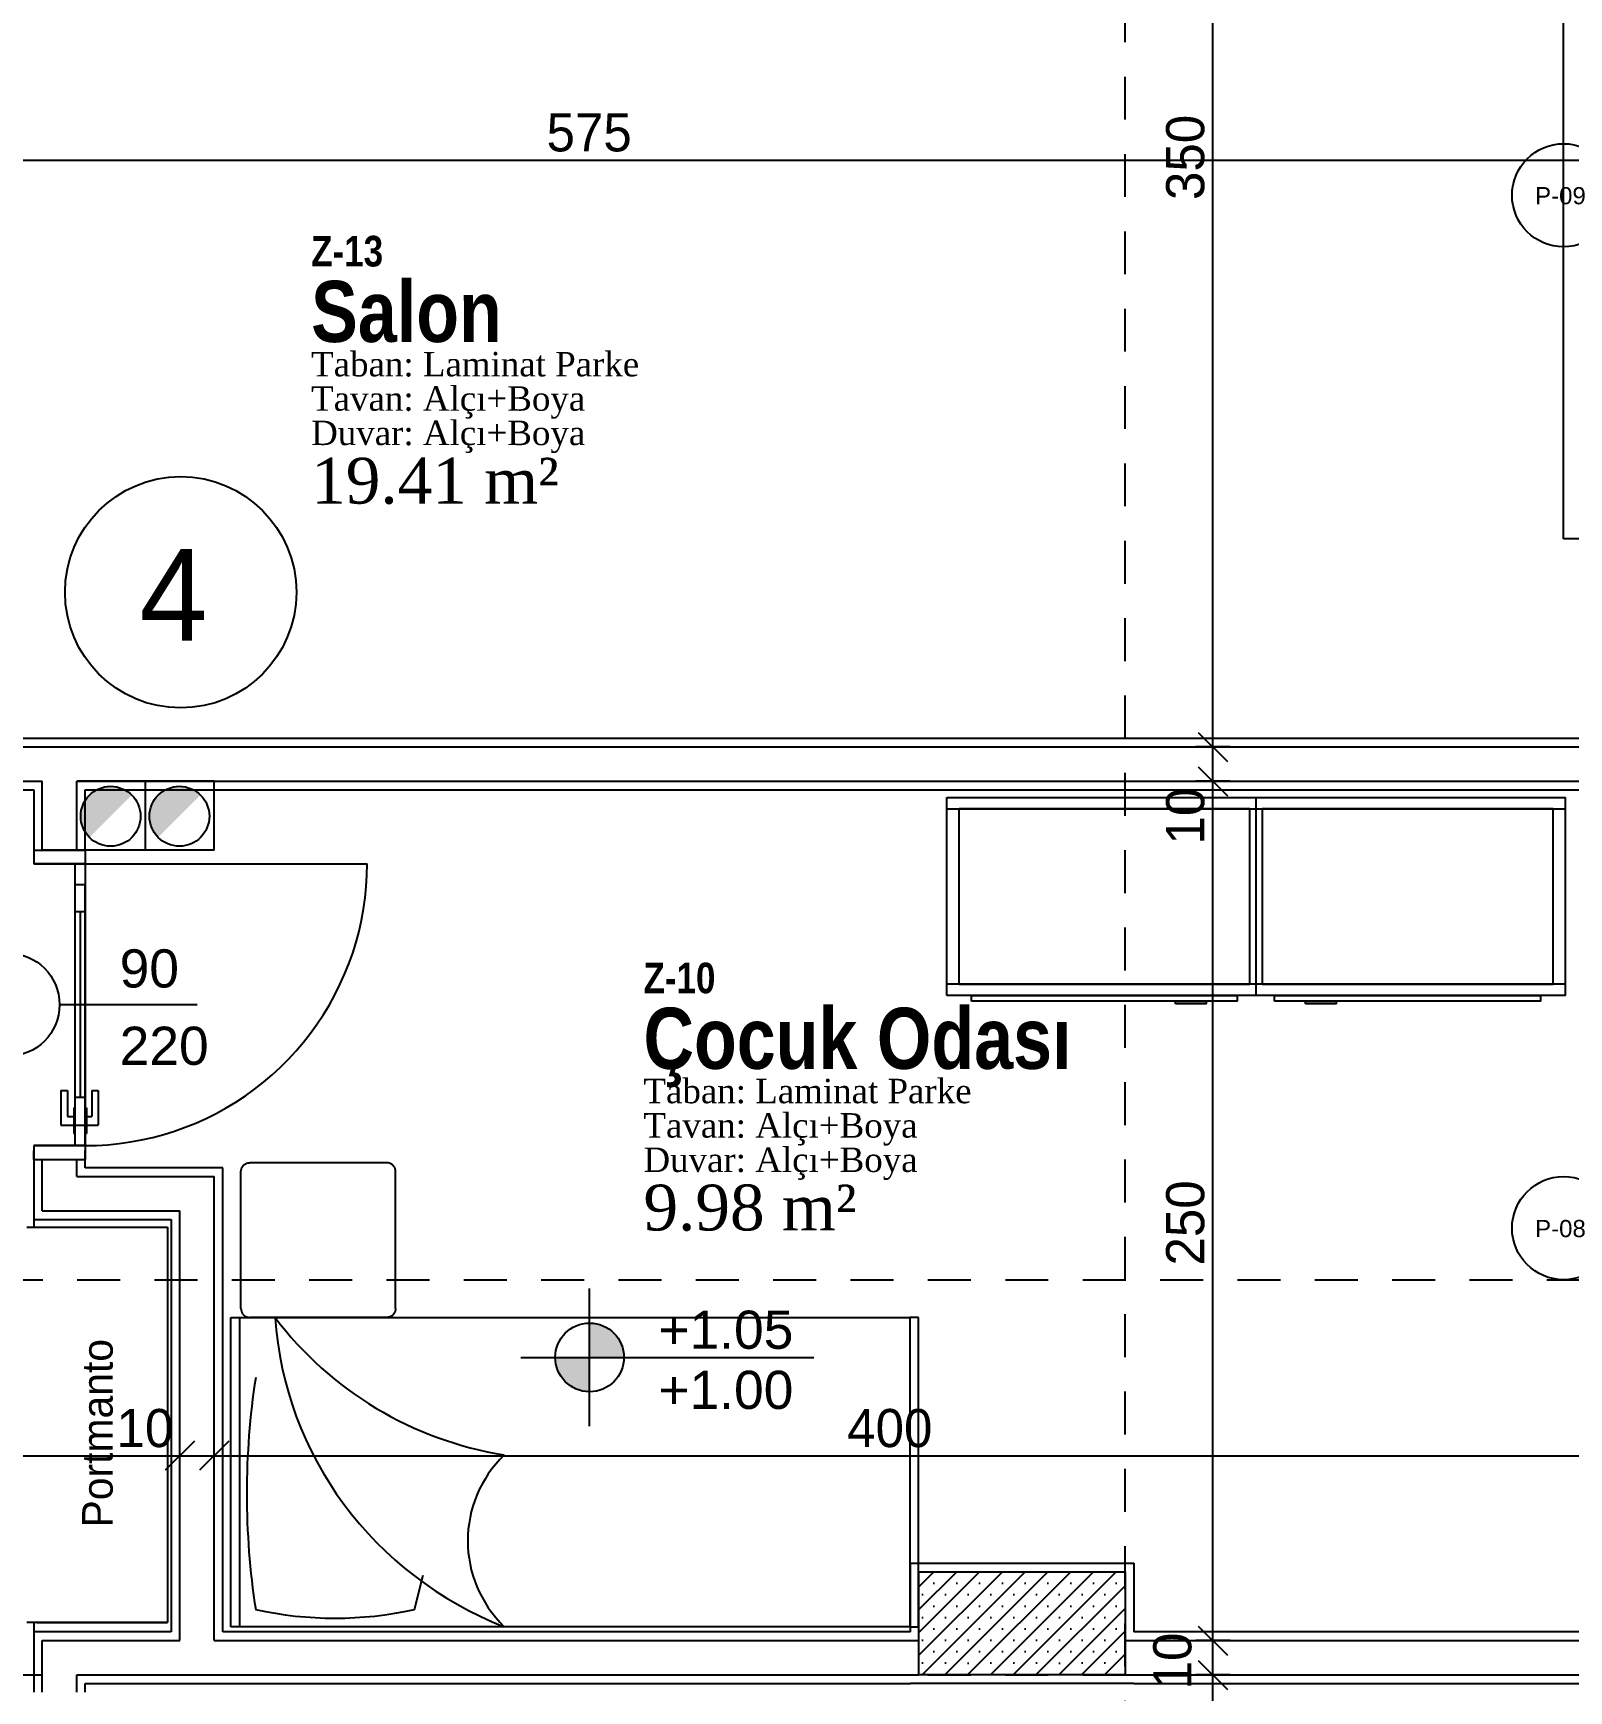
# Model space of a CAD drawing. Header units: metres. Extents: x -220 to 294, y -29 to 18.
# Drawn here: x -74.911 to -70.444, y 2.604 to 7.427 of the extents above; entities that cross this region are included whole.
import ezdxf

# ---------------------------------------------------------------- set-up
doc = ezdxf.new("R2010")
doc.units = ezdxf.units.M
doc.header["$MEASUREMENT"] = 0
doc.linetypes.add('HIDDEN2', pattern=[0.1875, 0.125, -0.0625])
for name, color, linetype in [('Aks', 7, 'Continuous'), ('Cember', 7, 'Continuous'), ('Duvar', 7, 'Continuous'), ('Kapi_Pencere', 7, 'Continuous'), ('Kolon', 7, 'Continuous'), ('Kot', 7, 'Continuous'), ('Kutuphane', 7, 'Continuous'), ('Mahal', 7, 'Continuous'), ('Olculendirme', 7, 'Continuous'), ('Standart', 7, 'Continuous'), ('Tarama', 7, 'Continuous'), ('Yazi', 7, 'Continuous')]:
    doc.layers.add(name, color=color, linetype=linetype)
doc.styles.add('arial_1_18', font='arial.ttf', dxfattribs={"height": 0.2})
doc.styles.add('comic sans ms_1_18', font='comic.ttf', dxfattribs={"height": 0.2})
doc.styles.add('comic sans msbold_1_18', font='comicbd.ttf', dxfattribs={"height": 0.2})
doc.styles.add('swis721 cn btbold_1_18', font='swisscb.ttf', dxfattribs={"height": 0.2})
doc.styles.add('times new roman tur_1_18', font='times.ttf', dxfattribs={"height": 0.2})

msp = doc.modelspace()

# ---------------------------------------------------------------- hatches: boundary and pattern name
at = {"layer": 'Kolon', "linetype": 'Continuous', "lineweight": -3}
h = msp.add_hatch(dxfattribs=at)
h.set_pattern_fill('SACNCR', color=47, scale=0.5, style=0)
h.paths.add_polyline_path([(-72.3342, 2.65), (-72.3342, 2.95), (-71.7342, 2.95), (-71.7342, 2.65)])
at = {"layer": 'Kot', "linetype": 'Continuous', "lineweight": -3}
for points in [[(-73.1923, 3.5739), (-73.1929, 3.5851), (-73.1948, 3.5961), (-73.1979, 3.6069), (-73.2022, 3.6173), (-73.2076, 3.6271), (-73.2141, 3.6362), (-73.2216, 3.6446), (-73.2299, 3.6521), (-73.2391, 3.6586), (-73.2489, 3.664), (-73.2593, 3.6683), (-73.27, 3.6714), (-73.2811, 3.6733), (-73.2923, 3.6739), (-73.2923, 3.5739)], [(-73.3923, 3.5739), (-73.3917, 3.5627), (-73.3898, 3.5516), (-73.3867, 3.5409), (-73.3824, 3.5305), (-73.377, 3.5207), (-73.3705, 3.5115), (-73.363, 3.5032), (-73.3546, 3.4957), (-73.3455, 3.4892), (-73.3357, 3.4838), (-73.3253, 3.4795), (-73.3145, 3.4764), (-73.3035, 3.4745), (-73.2923, 3.4739), (-73.2923, 3.5739)]]:
    msp.add_hatch(color=216, dxfattribs=at).paths.add_polyline_path(points)
at = {"layer": 'Standart', "linetype": 'Continuous', "lineweight": -3}
for points in [[(-74.6241, 5.2101), (-74.6306, 5.2161), (-74.6408, 5.2233), (-74.6516, 5.2283), (-74.6639, 5.2326), (-74.6772, 5.2349), (-74.6854, 5.2353), (-74.6921, 5.2351), (-74.7022, 5.2336), (-74.7083, 5.2322), (-74.7143, 5.2304), (-74.7246, 5.226), (-74.7349, 5.2198), (-74.7445, 5.2122), (-74.7509, 5.2057), (-74.7563, 5.1988), (-74.7602, 5.1925), (-74.7628, 5.1883), (-74.7672, 5.178), (-74.7694, 5.1703), (-74.7708, 5.1645), (-74.7717, 5.1588), (-74.7722, 5.153), (-74.7723, 5.1462), (-74.7718, 5.1375), (-74.7702, 5.1289), (-74.7672, 5.1185), (-74.7645, 5.1118), (-74.7612, 5.1058), (-74.7581, 5.1006), (-74.7554, 5.0967), (-74.7532, 5.0938), (-74.7504, 5.0905), (-74.7472, 5.087)], [(-74.4241, 5.2101), (-74.4306, 5.2161), (-74.4408, 5.2233), (-74.4516, 5.2283), (-74.4639, 5.2326), (-74.4772, 5.2349), (-74.4854, 5.2353), (-74.4921, 5.2351), (-74.5022, 5.2336), (-74.5083, 5.2322), (-74.5143, 5.2304), (-74.5246, 5.226), (-74.5349, 5.2198), (-74.5445, 5.2122), (-74.5509, 5.2057), (-74.5563, 5.1988), (-74.5602, 5.1925), (-74.5628, 5.1883), (-74.5672, 5.178), (-74.5694, 5.1703), (-74.5708, 5.1645), (-74.5717, 5.1588), (-74.5722, 5.153), (-74.5723, 5.1462), (-74.5718, 5.1375), (-74.5702, 5.1289), (-74.5672, 5.1185), (-74.5645, 5.1118), (-74.5612, 5.1058), (-74.5581, 5.1006), (-74.5554, 5.0967), (-74.5532, 5.0938), (-74.5504, 5.0905), (-74.5472, 5.087)]]:
    msp.add_hatch(color=173, dxfattribs=at).paths.add_polyline_path(points)

# ---------------------------------------------------------------- linework, layer by layer
at = {"layer": 'Aks', "color": 248, "linetype": 'HIDDEN2', "lineweight": -3}
for points in [[(-71.7342, -0.7), (-71.7342, 9)], [(-87.383, 3.8), (-70.2342, 3.8)], [(-87.383, 2.65), (-70.2342, 2.65)]]:
    msp.add_lwpolyline(points, dxfattribs=at)
at = {"layer": 'Cember', "color": 237, "linetype": 'Continuous', "lineweight": -3}
msp.add_circle((-74.4816, 5.8), 0.3365, dxfattribs=at)
at = {"layer": 'Duvar', "color": 187, "linetype": 'Continuous', "lineweight": -3}
for points in [[(-74.7842, 5.375), (-75.133, 5.375)], [(-70.4092, 5.375), (-74.7842, 5.375)], [(-75.133, 5.225), (-74.9092, 5.225)], [(-74.9092, 5.225), (-74.9092, 5.05)], [(-74.7592, 5.225), (-70.4092, 5.225)], [(-74.7592, 5.05), (-74.7592, 5.225)], [(-74.9092, 5.05), (-74.9092, 5.025)], [(-74.7592, 5.05), (-74.7592, 5.025)], [(-74.9092, 4.15), (-74.9092, 4.175)], [(-74.9092, 4.15), (-74.9092, 3.975)], [(-74.7592, 4.15), (-74.7592, 4.175)], [(-74.7592, 4.125), (-74.7592, 4.15)], [(-74.3592, 4.125), (-74.7592, 4.125)], [(-74.3592, 2.775), (-74.3592, 4.125)], [(-74.9092, 3.975), (-74.5092, 3.975)], [(-74.5092, 3.975), (-74.5092, 2.775)], [(-74.5092, 2.775), (-74.9092, 2.775)], [(-74.9092, 2.775), (-74.9092, 2.6)], [(-72.3593, 2.775), (-74.3592, 2.775)], [(-70.4092, 2.775), (-71.7091, 2.775)], [(-74.7592, 2.625), (-74.3842, 2.625)], [(-74.7592, 2.6), (-74.7592, 2.625)], [(-74.3842, 2.625), (-72.3593, 2.625)], [(-71.7091, 2.625), (-70.4092, 2.625)]]:
    msp.add_lwpolyline(points, dxfattribs=at)
at = {"layer": 'Duvar', "color": 166, "linetype": 'Continuous', "lineweight": -3}
for points in [[(-75.133, 5.35), (-74.7842, 5.35)], [(-74.7842, 5.35), (-70.3842, 5.35)], [(-75.133, 5.25), (-74.8842, 5.25)], [(-74.8842, 5.05), (-74.8842, 5.25)], [(-74.7842, 5.25), (-70.3842, 5.25)], [(-74.7842, 5.05), (-74.7842, 5.25)], [(-74.7842, 5.05), (-74.8842, 5.05)], [(-74.8842, 4), (-74.8842, 4.15)], [(-74.8842, 4.15), (-74.7842, 4.15)], [(-74.7842, 4.1), (-74.7842, 4.15)], [(-74.7842, 4.1), (-74.3842, 4.1)], [(-74.3842, 2.75), (-74.3842, 4.1)], [(-74.8842, 4), (-74.4842, 4)], [(-74.4842, 2.75), (-74.4842, 4)], [(-74.8842, 2.75), (-74.4842, 2.75)], [(-74.8842, 2.6), (-74.8842, 2.75)], [(-74.3842, 2.75), (-72.3342, 2.75)], [(-71.7342, 2.75), (-70.3842, 2.75)], [(-74.7842, 2.65), (-74.3842, 2.65)], [(-74.7842, 2.6), (-74.7842, 2.65)], [(-74.3842, 2.65), (-72.3342, 2.65)], [(-71.7342, 2.65), (-70.3842, 2.65)]]:
    msp.add_lwpolyline(points, dxfattribs=at)
at = {"layer": 'Kapi_Pencere', "color": 98, "linetype": 'Continuous', "lineweight": -3}
for points in [[(-70.4592, 5.955), (-70.4592, 7.955)], [(-70.3342, 5.955), (-70.4592, 5.955)], [(-74.9092, 5.05), (-74.7592, 5.05)], [(-74.9092, 5.05), (-74.9092, 5.01)], [(-74.7592, 5.05), (-74.7592, 5.01)], [(-74.9092, 5.01), (-74.7892, 5.01)], [(-74.7592, 5.01), (-74.9092, 5.01)], [(-74.7892, 5.01), (-74.7592, 5.01)], [(-74.7892, 5.01), (-74.7892, 4.95)], [(-74.7592, 5.01), (-74.7592, 4.95)], [(-74.7592, 5.01), (-73.9392, 5.01)], [(-73.9419, 4.944), (-73.9399, 4.977)], [(-73.9399, 4.977), (-73.9392, 5.01)], [(-74.7892, 4.95), (-74.7592, 4.95)], [(-74.7892, 4.95), (-74.7892, 4.87)], [(-74.7592, 4.95), (-74.7592, 4.87)], [(-74.7592, 4.25), (-74.7592, 4.95)], [(-73.9452, 4.9112), (-73.9419, 4.944)], [(-73.9558, 4.846), (-73.9498, 4.8785)], [(-73.9498, 4.8785), (-73.9452, 4.9112)], [(-74.7892, 4.87), (-74.7892, 4.33)], [(-74.7592, 4.87), (-74.7892, 4.87)], [(-74.7737, 4.87), (-74.7737, 4.33)], [(-74.7592, 4.87), (-74.7592, 4.33)], [(-73.963, 4.8138), (-73.9558, 4.846)], [(-73.9814, 4.7503), (-73.9716, 4.7819)], [(-73.9716, 4.7819), (-73.963, 4.8138)], [(-73.9925, 4.7192), (-73.9814, 4.7503)], [(-74.0184, 4.6585), (-74.0048, 4.6886)], [(-74.0048, 4.6886), (-73.9925, 4.7192)], [(-74.0331, 4.6289), (-74.0184, 4.6585)], [(-74.4342, 4.6), (-74.8342, 4.6)], [(-74.0662, 4.5717), (-74.0491, 4.6)], [(-74.0491, 4.6), (-74.0331, 4.6289)], [(-74.1037, 4.5174), (-74.0844, 4.5442)], [(-74.0844, 4.5442), (-74.0662, 4.5717)], [(-74.1454, 4.4662), (-74.124, 4.4914)], [(-74.124, 4.4914), (-74.1037, 4.5174)], [(-74.1912, 4.4186), (-74.1678, 4.442)], [(-74.1678, 4.442), (-74.1454, 4.4662)], [(-74.2406, 4.3748), (-74.2155, 4.3962)], [(-74.2155, 4.3962), (-74.1912, 4.4186)], [(-74.83, 4.35), (-74.83, 4.25)], [(-74.83, 4.35), (-74.8112, 4.35)], [(-74.8112, 4.35), (-74.8112, 4.275)], [(-74.7405, 4.35), (-74.7217, 4.35)], [(-74.7405, 4.35), (-74.7405, 4.275)], [(-74.7217, 4.35), (-74.7217, 4.25)], [(-74.2934, 4.3352), (-74.2666, 4.3545)], [(-74.2666, 4.3545), (-74.2406, 4.3748)], [(-74.7925, 4.3), (-74.7925, 4.2813)], [(-74.7925, 4.3), (-74.7892, 4.3)], [(-74.7892, 4.33), (-74.7892, 4.3)], [(-74.7592, 4.33), (-74.7892, 4.33)], [(-74.7892, 4.3), (-74.7892, 4.2813)], [(-74.7592, 4.33), (-74.7592, 4.3)], [(-74.7592, 4.3), (-74.756, 4.3)], [(-74.7592, 4.3), (-74.7592, 4.2813)], [(-74.756, 4.3), (-74.756, 4.2813)], [(-74.3781, 4.2839), (-74.3492, 4.2999)], [(-74.3492, 4.2999), (-74.3209, 4.3169)], [(-74.3209, 4.3169), (-74.2934, 4.3352)], [(-74.83, 4.25), (-74.7925, 4.25)], [(-74.8112, 4.275), (-74.7925, 4.275)], [(-74.7925, 4.2813), (-74.7925, 4.275)], [(-74.7925, 4.2813), (-74.7892, 4.2813)], [(-74.7925, 4.275), (-74.7925, 4.2688)], [(-74.7925, 4.275), (-74.7925, 4.275)], [(-74.7925, 4.2688), (-74.7925, 4.2562)], [(-74.7925, 4.2562), (-74.7925, 4.25)], [(-74.7925, 4.25), (-74.7925, 4.25)], [(-74.7925, 4.25), (-74.7925, 4.2437)], [(-74.7892, 4.2813), (-74.7892, 4.275)], [(-74.7892, 4.275), (-74.7892, 4.2688)], [(-74.7892, 4.2688), (-74.7892, 4.2562)], [(-74.7892, 4.2562), (-74.7892, 4.25)], [(-74.7892, 4.25), (-74.7892, 4.25)], [(-74.7892, 4.25), (-74.7892, 4.2437)], [(-74.7892, 4.25), (-74.7592, 4.25)], [(-74.7892, 4.25), (-74.7892, 4.19)], [(-74.7592, 4.2813), (-74.7592, 4.275)], [(-74.7592, 4.2813), (-74.756, 4.2813)], [(-74.7592, 4.275), (-74.7592, 4.275)], [(-74.7592, 4.275), (-74.7592, 4.2688)], [(-74.7592, 4.2688), (-74.7592, 4.2562)], [(-74.7592, 4.2562), (-74.7592, 4.25)], [(-74.7592, 4.25), (-74.7592, 4.25)], [(-74.7592, 4.25), (-74.7592, 4.2437)], [(-74.7592, 4.19), (-74.7592, 4.25)], [(-74.756, 4.2813), (-74.756, 4.275)], [(-74.756, 4.275), (-74.756, 4.275)], [(-74.756, 4.275), (-74.756, 4.2688)], [(-74.756, 4.275), (-74.7405, 4.275)], [(-74.756, 4.2688), (-74.756, 4.2562)], [(-74.756, 4.2562), (-74.756, 4.25)], [(-74.756, 4.25), (-74.756, 4.25)], [(-74.756, 4.25), (-74.756, 4.2437)], [(-74.756, 4.25), (-74.7217, 4.25)], [(-74.4684, 4.2433), (-74.4378, 4.2556)], [(-74.4378, 4.2556), (-74.4077, 4.2692)], [(-74.4077, 4.2692), (-74.3781, 4.2839)], [(-74.7925, 4.2437), (-74.7892, 4.2437)], [(-74.7925, 4.2437), (-74.7925, 4.225)], [(-74.7925, 4.225), (-74.7892, 4.225)], [(-74.7892, 4.2437), (-74.7892, 4.225)], [(-74.7892, 4.225), (-74.7892, 4.19)], [(-74.7592, 4.2437), (-74.756, 4.2437)], [(-74.7592, 4.2437), (-74.7592, 4.225)], [(-74.7592, 4.225), (-74.756, 4.225)], [(-74.7592, 4.225), (-74.7592, 4.19)], [(-74.756, 4.2437), (-74.756, 4.225)], [(-74.6932, 4.1927), (-74.6604, 4.196)], [(-74.6604, 4.196), (-74.6277, 4.2006)], [(-74.6277, 4.2006), (-74.5952, 4.2066)], [(-74.5952, 4.2066), (-74.563, 4.2138)], [(-74.563, 4.2138), (-74.5311, 4.2224)], [(-74.5311, 4.2224), (-74.4995, 4.2322)], [(-74.4995, 4.2322), (-74.4684, 4.2433)], [(-74.9092, 4.19), (-74.7892, 4.19)], [(-74.9092, 4.19), (-74.9092, 4.15)], [(-74.7592, 4.19), (-74.9092, 4.19)], [(-74.9092, 4.15), (-74.7592, 4.15)], [(-74.7892, 4.19), (-74.7592, 4.19)], [(-74.7592, 4.19), (-74.7262, 4.1907)], [(-74.7592, 4.19), (-74.7592, 4.15)], [(-74.7262, 4.1907), (-74.6932, 4.1927)]]:
    msp.add_lwpolyline(points, dxfattribs=at)
for centre in [(-70.4592, 6.955), (-74.9842, 4.6), (-70.4592, 3.95)]:
    msp.add_circle(centre, 0.15, dxfattribs=at)
at = {"layer": 'Kolon', "color": 187, "linetype": 'Continuous', "lineweight": -3}
for points in [[(-72.3593, 2.775), (-72.3593, 2.9751)], [(-72.3593, 2.9751), (-71.7091, 2.9751)], [(-71.7091, 2.9751), (-71.7091, 2.775)], [(-72.3593, 2.6249), (-72.3593, 2.625)], [(-71.7091, 2.6249), (-72.3593, 2.6249)], [(-71.7091, 2.625), (-71.7091, 2.6249)]]:
    msp.add_lwpolyline(points, dxfattribs=at)
at = {"layer": 'Kolon', "color": 177, "linetype": 'Continuous', "lineweight": -3}
for points in [[(-72.3342, 2.65), (-72.3342, 2.95)], [(-72.3342, 2.95), (-71.7342, 2.95)], [(-71.7342, 2.95), (-71.7342, 2.65)], [(-71.7342, 2.65), (-72.3342, 2.65)]]:
    msp.add_lwpolyline(points, dxfattribs=at)
at = {"layer": 'Kot', "color": 216, "linetype": 'Continuous', "lineweight": -3}
for points in [[(-73.2923, 3.3739), (-73.2923, 3.7739)], [(-73.4923, 3.5739), (-73.0923, 3.5739)], [(-73.0923, 3.5739), (-72.6404, 3.5739)]]:
    msp.add_lwpolyline(points, dxfattribs=at)
msp.add_circle((-73.2923, 3.5739), 0.1, dxfattribs=at)
at = {"layer": 'Kutuphane', "color": 253, "linetype": 'Continuous', "lineweight": -3}
for points in [[(-72.2537, 5.1696), (-72.2537, 5.2024)], [(-72.2537, 5.2024), (-71.3537, 5.2024)], [(-72.2537, 4.66), (-72.2537, 5.1696)], [(-72.2537, 5.1696), (-72.2177, 5.1696)], [(-72.2537, 5.1696), (-71.3537, 5.1696)], [(-72.2177, 4.66), (-72.2177, 5.1696)], [(-71.3717, 5.1696), (-72.2177, 5.1696)], [(-71.3717, 4.66), (-71.3717, 5.1696)], [(-71.3717, 5.1696), (-71.3357, 5.1696)], [(-71.3537, 5.1696), (-71.3537, 5.2024)], [(-71.3537, 5.2024), (-70.4537, 5.2024)], [(-71.3537, 4.66), (-71.3537, 5.1696)], [(-71.3537, 5.1696), (-70.4537, 5.1696)], [(-71.3357, 5.1696), (-71.3357, 4.66)], [(-70.4897, 5.1696), (-71.3357, 5.1696)], [(-70.4897, 4.66), (-70.4897, 5.1696)], [(-70.4897, 5.1696), (-70.4537, 5.1696)], [(-70.4537, 5.1696), (-70.4537, 5.2024)], [(-70.4537, 4.66), (-70.4537, 5.1696)], [(-72.2177, 4.66), (-72.2537, 4.66)], [(-71.3537, 4.66), (-72.2537, 4.66)], [(-72.2537, 4.6271), (-72.2537, 4.66)], [(-72.2177, 4.66), (-71.3717, 4.66)], [(-71.3357, 4.66), (-71.3717, 4.66)], [(-70.4537, 4.66), (-71.3537, 4.66)], [(-71.3537, 4.6271), (-71.3537, 4.66)], [(-71.3357, 4.66), (-70.4897, 4.66)], [(-70.4537, 4.66), (-70.4897, 4.66)], [(-70.4537, 4.6271), (-70.4537, 4.66)], [(-71.3537, 4.6271), (-72.2537, 4.6271)], [(-72.1817, 4.6107), (-72.1817, 4.6271)], [(-72.1817, 4.6271), (-71.4077, 4.6271)], [(-71.4077, 4.6107), (-72.1817, 4.6107)], [(-71.5877, 4.6024), (-71.5877, 4.6107)], [(-71.5877, 4.6107), (-71.4977, 4.6107)], [(-71.4977, 4.6024), (-71.5877, 4.6024)], [(-71.4977, 4.6024), (-71.4977, 4.6107)], [(-71.4077, 4.6107), (-71.4077, 4.6271)], [(-70.4537, 4.6271), (-71.3537, 4.6271)], [(-71.2997, 4.6107), (-71.2997, 4.6271)], [(-71.2997, 4.6271), (-70.5257, 4.6271)], [(-70.5257, 4.6107), (-71.2997, 4.6107)], [(-71.2097, 4.6024), (-71.2097, 4.6107)], [(-71.2097, 4.6107), (-71.1197, 4.6107)], [(-71.1197, 4.6024), (-71.2097, 4.6024)], [(-71.1197, 4.6024), (-71.1197, 4.6107)], [(-70.5257, 4.6107), (-70.5257, 4.6271)], [(-74.3065, 4.1148), (-74.3061, 4.1188)], [(-74.3065, 3.7159), (-74.3065, 4.1148)], [(-74.3061, 4.1188), (-74.3052, 4.1227)], [(-74.3052, 4.1227), (-74.3037, 4.1264)], [(-74.3037, 4.1264), (-74.3016, 4.1298)], [(-74.3016, 4.1298), (-74.299, 4.1328)], [(-74.299, 4.1328), (-74.2959, 4.1354)], [(-74.2959, 4.1354), (-74.2925, 4.1375)], [(-74.2925, 4.1375), (-74.2888, 4.1391)], [(-74.2888, 4.1391), (-74.2849, 4.14)], [(-74.2849, 4.14), (-74.2809, 4.1403)], [(-73.882, 4.1403), (-74.2809, 4.1403)], [(-73.878, 4.14), (-73.882, 4.1403)], [(-73.8741, 4.1391), (-73.878, 4.14)], [(-73.8704, 4.1375), (-73.8741, 4.1391)], [(-73.867, 4.1354), (-73.8704, 4.1375)], [(-73.8639, 4.1328), (-73.867, 4.1354)], [(-73.8613, 4.1298), (-73.8639, 4.1328)], [(-73.8592, 4.1264), (-73.8613, 4.1298)], [(-73.8577, 4.1227), (-73.8592, 4.1264)], [(-73.8568, 4.1188), (-73.8577, 4.1227)], [(-73.8565, 4.1148), (-73.8568, 4.1188)], [(-73.8565, 3.7159), (-73.8565, 4.1148)], [(-74.9294, 3.9525), (-74.5203, 3.9525)], [(-74.9, 3.9525), (-74.5203, 3.9525)], [(-74.5203, 3.9525), (-74.5203, 2.8025)], [(-74.3065, 3.7159), (-74.3061, 3.7119)], [(-73.8565, 3.7159), (-73.8568, 3.7119)], [(-74.3354, 2.7903), (-74.3354, 3.6903)], [(-74.3354, 3.6903), (-74.3097, 3.6903)], [(-74.3097, 3.6903), (-72.361, 3.6903)], [(-74.3097, 2.7903), (-74.3097, 3.6903)], [(-74.3061, 3.7119), (-74.3052, 3.708)], [(-74.3052, 3.708), (-74.3037, 3.7043)], [(-74.3037, 3.7043), (-74.3016, 3.7009)], [(-74.3016, 3.7009), (-74.299, 3.6978)], [(-74.299, 3.6978), (-74.2959, 3.6952)], [(-74.2959, 3.6952), (-74.2925, 3.6931)], [(-74.2925, 3.6931), (-74.2888, 3.6916)], [(-74.2888, 3.6916), (-74.2849, 3.6906)], [(-74.2849, 3.6906), (-74.2809, 3.6903)], [(-73.882, 3.6903), (-74.2809, 3.6903)], [(-73.878, 3.6906), (-73.882, 3.6903)], [(-73.8741, 3.6916), (-73.878, 3.6906)], [(-73.8704, 3.6931), (-73.8741, 3.6916)], [(-73.867, 3.6952), (-73.8704, 3.6931)], [(-73.8639, 3.6978), (-73.867, 3.6952)], [(-73.8613, 3.7009), (-73.8639, 3.6978)], [(-73.8592, 3.7043), (-73.8613, 3.7009)], [(-73.8577, 3.708), (-73.8592, 3.7043)], [(-73.8568, 3.7119), (-73.8577, 3.708)], [(-72.361, 3.6903), (-72.361, 2.7903)], [(-72.3354, 3.6903), (-72.361, 3.6903)], [(-72.3354, 2.7903), (-72.3354, 3.6903)], [(-73.802, 2.8403), (-73.7764, 2.9403)], [(-74.5203, 2.8025), (-74.9294, 2.8025)], [(-74.9, 2.8025), (-74.5203, 2.8025)], [(-74.3097, 2.7903), (-74.3354, 2.7903)], [(-72.361, 2.7903), (-74.3097, 2.7903)], [(-72.361, 2.7903), (-72.3354, 2.7903)]]:
    msp.add_lwpolyline(points, dxfattribs=at)
for centre, major_axis, start_param, end_param in [((-73.3703, 4.2881), (-1.0374, 0), 0.632266, 1.406017), ((-73.1393, 3.7576), (-1.0701, 0), 0.064503, 1.186467), ((-71.9687, 3.1778), (-2.3208, 0), -0.149709, 0.149709), ((-73.2841, 3.0403), (-0.3626, 0), -0.785398, 0.785398), ((-74.0328, 3.8403), (-1.0513, 0), 1.349482, 1.792111)]:
    msp.add_ellipse(centre, major_axis=major_axis, ratio=0.975, start_param=start_param, end_param=end_param, dxfattribs=at)
at = {"layer": 'Olculendirme', "color": 47, "linetype": 'Continuous', "lineweight": -3}
for points in [[(-71.4794, -0.78), (-71.4794, 9.08)], [(-85.963, 7.0576), (-70.1542, 7.0576)], [(-71.4294, 5.35), (-71.5294, 5.35)], [(-71.4294, 5.25), (-71.5294, 5.25)], [(-74.4842, 3.2378), (-74.4842, 3.3378)], [(-74.3842, 3.2378), (-74.3842, 3.3378)], [(-83.163, 3.2878), (-70.1542, 3.2878)], [(-71.4294, 2.75), (-71.5294, 2.75)], [(-71.4294, 2.65), (-71.5294, 2.65)]]:
    msp.add_lwpolyline(points, dxfattribs=at)
at = {"layer": 'Olculendirme', "color": 59, "linetype": 'Continuous', "lineweight": -3}
for points in [[(-71.5219, 5.3924), (-71.437, 5.3076)], [(-71.5219, 5.2924), (-71.437, 5.2076)], [(-74.4418, 3.3303), (-74.5266, 3.2454)], [(-74.3418, 3.3303), (-74.4266, 3.2454)], [(-71.5219, 2.7924), (-71.437, 2.7076)], [(-71.5219, 2.6924), (-71.437, 2.6076)]]:
    msp.add_lwpolyline(points, dxfattribs=at)
at = {"layer": 'Standart', "color": 166, "linetype": 'Continuous', "lineweight": -3}
for points in [[(-74.7842, 5.05), (-74.7842, 5.25)], [(-74.5842, 5.25), (-74.7842, 5.25)], [(-74.5842, 5.05), (-74.5842, 5.25)], [(-74.5842, 5.05), (-74.5842, 5.25)], [(-74.3842, 5.25), (-74.5842, 5.25)], [(-74.3842, 5.05), (-74.3842, 5.25)], [(-74.5842, 5.05), (-74.7842, 5.05)], [(-74.3842, 5.05), (-74.5842, 5.05)]]:
    msp.add_lwpolyline(points, dxfattribs=at)
for centre in [(-74.6854, 5.1483), (-74.4854, 5.1483)]:
    msp.add_circle(centre, 0.0871, dxfattribs=at)
at = {"layer": 'Tarama', "color": 133, "linetype": 'Continuous', "lineweight": -3}
for points in [[(-74.908, 3.9525), (-74.908, 3.975)], [(-74.908, 2.775), (-74.908, 2.8025)]]:
    msp.add_lwpolyline(points, dxfattribs=at)

# ---------------------------------------------------------------- texts
at = {"layer": 'Kapi_Pencere', "color": 98, "linetype": 'Continuous', "lineweight": -3, "style": 'arial_1_18'}
for s, height, p in [('P-09', 0.05, (-70.5422, 6.9288)), ('90', 0.11111, (-74.6592, 4.65)), ('220', 0.11111, (-74.6592, 4.425)), ('P-08', 0.05, (-70.5422, 3.9238))]:
    msp.add_text(s, height=height, dxfattribs=at).set_placement(p)
at = {"layer": 'Kot', "color": 19, "linetype": 'Continuous', "lineweight": -3, "style": 'arial_1_18'}
for s, p in [('+1.05', (-73.0923, 3.5989)), ('+1.00', (-73.0923, 3.4239))]:
    msp.add_text(s, height=0.11111, dxfattribs=at).set_placement(p)
at = {"layer": 'Mahal', "color": 15, "linetype": 'Continuous', "lineweight": -3, "style": 'swis721 cn btbold_1_18'}
for s, height, p in [('Z-13', 0.08889, (-74.1022, 6.7481)), ('Salon', 0.17778, (-74.1022, 6.5281)), ('Z-10', 0.08889, (-73.1356, 4.6334)), ('Çocuk Odası', 0.177778, (-73.1356, 4.4134))]:
    msp.add_text(s, height=height, dxfattribs=at).set_placement(p)
at = {"layer": 'Mahal', "color": 58, "linetype": 'Continuous', "lineweight": -3, "style": 'times new roman tur_1_18'}
for s, p in [('Taban: Laminat Parke', (-74.1022, 6.4281)), ('Tavan: Alçı+Boya', (-74.1022, 6.3281)), ('Duvar: Alçı+Boya', (-74.1022, 6.2281)), ('Taban: Laminat Parke', (-73.1356, 4.3134)), ('Tavan: Alçı+Boya', (-73.1356, 4.2134)), ('Duvar: Alçı+Boya', (-73.1356, 4.1134))]:
    msp.add_text(s, height=0.071111, dxfattribs=at).set_placement(p)
at = {"layer": 'Mahal', "color": 38, "linetype": 'Continuous', "lineweight": -3, "style": 'times new roman tur_1_18'}
for s, p in [('19.41 m²', (-74.1022, 6.0581)), ('9.98 m²', (-73.1356, 3.9434))]:
    msp.add_text(s, height=0.13333, dxfattribs=at).set_placement(p)
at = {"layer": 'Olculendirme', "color": 19, "linetype": 'Continuous', "lineweight": -3, "style": 'comic sans ms_1_18'}
for s, p in [('575', (-73.4175, 7.0826)), ('10', (-74.6682, 3.3128)), ('400', (-72.5431, 3.3128))]:
    msp.add_text(s, height=0.11111, dxfattribs=at).set_placement(p)
for s, p in [('350', (-71.5044, 6.9412)), ('10', (-71.5044, 5.066)), ('250', (-71.5044, 3.8412)), ('10', (-71.5419, 2.608))]:
    msp.add_text(s, height=0.11111, rotation=90, dxfattribs=at).set_placement(p)
at = {"layer": 'Yazi', "color": 216, "linetype": 'Continuous', "lineweight": -3, "style": 'comic sans msbold_1_18'}
msp.add_text('4', height=0.2667, dxfattribs=at).set_placement((-74.6018, 5.6593))
at = {"layer": 'Yazi', "color": 216, "linetype": 'Continuous', "lineweight": -3, "style": 'comic sans ms_1_18'}
msp.add_text('Portmanto', height=0.08889, rotation=90, dxfattribs=at).set_placement((-74.6794, 3.0791))

doc.saveas('drawing.dxf')
